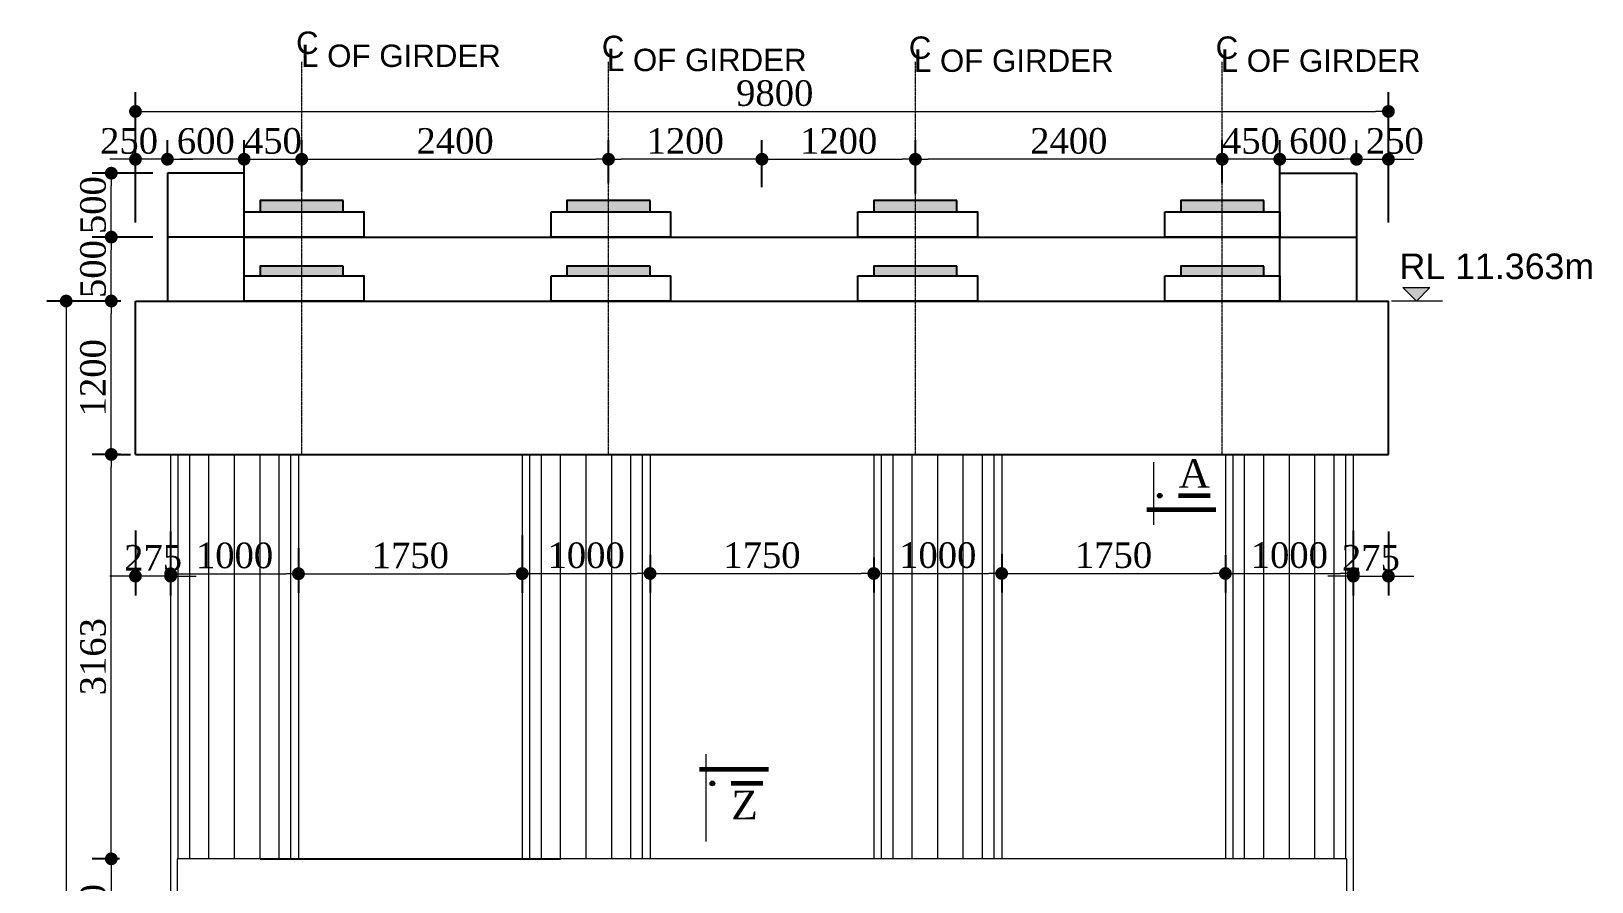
# Model space of a CAD drawing. Header units: millimetres. Extents: x -684453 to 35267, y -286696 to 273430.
# Drawn here: x -640995 to -628789, y 115288 to 121941 of the extents above; entities that cross this region are included whole.
import ezdxf

# ---------------------------------------------------------------- set-up
doc = ezdxf.new("R2010")
doc.units = ezdxf.units.MM
doc.header["$PDMODE"] = 2
doc.linetypes.add('CENTER', pattern=[2, 1.25, -0.25, 0.25, -0.25])
doc.layers.get('Defpoints').update_dxf_attribs({"lineweight": 13})
for name, color, linetype, lineweight in [('Center Line', 34, 'Continuous', 15), ('Dimision', 4, 'Continuous', 9), ('hatch', 65, 'Continuous', 9), ('Pile', 11, 'Continuous', 15), ('Pire Line', 11, 'Continuous', 25), ('Text', 7, 'Continuous', 15)]:
    doc.layers.add(name, color=color, linetype=linetype, lineweight=lineweight)
doc.styles.add('ROMANS', font='arial.ttf', dxfattribs={"height": 200})
doc.styles.get("Standard").update_dxf_attribs({"font": 'times.ttf'})
doc.dimstyles.new('ISO-25', dxfattribs={"dimtxt": 175, "dimasz": 100, "dimexe": 65, "dimexo": 115.625, "dimgap": 40, "dimtad": 1, "dimtoh": 1, "dimdec": 0, "dimtxsty": 'Standard', "dimblk": 'DOT', "dimcen": 300, "dimclrd": 256, "dimclre": 256, "dimclrt": 256, "dimadec": 0, "dimazin": 0, "dimtfac": 1, "dimtdec": 0, "dimtix": 1, "dimtmove": 0, "dimatfit": 3, "dimldrblk": 'DOT', "dimfxl": 75, "dimlwd": -1, "dimarcsym": 0})

# ---------------------------------------------------------------- blocks, each defined once
blk = doc.blocks.new('_Dot')
at = {"color": 0, "linetype": 'ByBlock', "lineweight": -2}
blk.add_line((-0.5, 0), (-1, 0), dxfattribs=at)
at = {"color": 0, "linetype": 'ByBlock', "const_width": 0.5}
blk.add_lwpolyline([(-0.25, 0, 1), (0.25, 0, 1)], format="xyb", close=True, dxfattribs=at)
blk = doc.blocks.new('*D543')
at = {"layer": 'Defpoints', "color": 0, "ltscale": 3, "transparency": 16777216}
for p in [(-640369, 119831), (-640180, 119831), (-640180, 118631)]:
    blk.add_point(p, dxfattribs=at)
at = {"layer": 'Dimision', "color": 1, "lineweight": -2, "ltscale": 3, "transparency": 16777216}
for p, q in [((-640295, 119831), (-640519, 119831)), ((-640295, 118631), (-640519, 118631))]:
    blk.add_line(p, q, dxfattribs=at)
at = {"layer": 'Dimision', "ltscale": 3, "transparency": 16777216}
blk.add_line((-640369, 118731), (-640369, 119731), dxfattribs=at)
at = {"layer": 'Dimision', "ltscale": 3, "transparency": 16777216, "xscale": 100, "yscale": 100, "zscale": 100}
for p, rotation in [((-640369, 119831), 90), ((-640369, 118631), 270)]:
    blk.add_blockref('_Dot', p, dxfattribs=dict(at, rotation=rotation))
at = {"layer": 'Dimision', "ltscale": 3, "transparency": 16777216, "insert": (-640511, 119231), "char_height": 200, "attachment_point": 5, "rotation": 90}
blk.add_mtext('1200', dxfattribs=at)
blk = doc.blocks.new('*D460')
at = {"layer": 'Defpoints', "color": 0, "ltscale": 3, "transparency": 16777216}
for p in [(-638880, 120940), (-638880, 120638), (-639330, 120573)]:
    blk.add_point(p, dxfattribs=at)
at = {"layer": 'Dimision', "color": 1, "lineweight": -2, "ltscale": 3, "transparency": 16777216}
for p, q in [((-639330, 120689), (-639330, 121090)), ((-638880, 120754), (-638880, 121090))]:
    blk.add_line(p, q, dxfattribs=at)
at = {"layer": 'Dimision', "ltscale": 3, "transparency": 16777216}
for p, q in [((-639430, 120940), (-639530, 120940)), ((-639330, 120940), (-638880, 120940)), ((-638780, 120940), (-638680, 120940))]:
    blk.add_line(p, q, dxfattribs=at)
at = {"layer": 'Dimision', "ltscale": 3, "transparency": 16777216, "xscale": 100, "yscale": 100, "zscale": 100}
blk.add_blockref('_Dot', (-639330, 120940), dxfattribs=at)
at = {"layer": 'Dimision', "ltscale": 3, "transparency": 16777216, "xscale": 100, "yscale": 100, "zscale": 100, "rotation": 180}
blk.add_blockref('_Dot', (-638880, 120940), dxfattribs=at)
at = {"layer": 'Dimision', "ltscale": 3, "transparency": 16777216, "insert": (-639105, 121082), "char_height": 200, "attachment_point": 5}
blk.add_mtext('450', dxfattribs=at)
blk = doc.blocks.new('*D461')
at = {"layer": 'Defpoints', "color": 0, "ltscale": 3, "transparency": 16777216}
for p in [(-636480, 120940), (-636480, 120638), (-635280, 120606)]:
    blk.add_point(p, dxfattribs=at)
at = {"layer": 'Dimision', "color": 1, "lineweight": -2, "ltscale": 3, "transparency": 16777216}
for p, q in [((-636480, 120754), (-636480, 121090)), ((-635280, 120721), (-635280, 121090))]:
    blk.add_line(p, q, dxfattribs=at)
at = {"layer": 'Dimision', "ltscale": 3, "transparency": 16777216}
blk.add_line((-635380, 120940), (-636380, 120940), dxfattribs=at)
at = {"layer": 'Dimision', "ltscale": 3, "transparency": 16777216, "xscale": 100, "yscale": 100, "zscale": 100, "rotation": 180}
blk.add_blockref('_Dot', (-636480, 120940), dxfattribs=at)
at = {"layer": 'Dimision', "ltscale": 3, "transparency": 16777216, "xscale": 100, "yscale": 100, "zscale": 100}
blk.add_blockref('_Dot', (-635280, 120940), dxfattribs=at)
at = {"layer": 'Dimision', "ltscale": 3, "transparency": 16777216, "insert": (-635880, 121082), "char_height": 200, "attachment_point": 5}
blk.add_mtext('1200', dxfattribs=at)
blk = doc.blocks.new('*D462')
at = {"layer": 'Defpoints', "color": 0, "ltscale": 3, "transparency": 16777216}
for p in [(-634080, 120940), (-635280, 120606), (-634080, 120557)]:
    blk.add_point(p, dxfattribs=at)
at = {"layer": 'Dimision', "color": 1, "lineweight": -2, "ltscale": 3, "transparency": 16777216}
for p, q in [((-635280, 120721), (-635280, 121090)), ((-634080, 120672), (-634080, 121090))]:
    blk.add_line(p, q, dxfattribs=at)
at = {"layer": 'Dimision', "ltscale": 3, "transparency": 16777216}
blk.add_line((-635180, 120940), (-634180, 120940), dxfattribs=at)
at = {"layer": 'Dimision', "ltscale": 3, "transparency": 16777216, "xscale": 100, "yscale": 100, "zscale": 100, "rotation": 180}
blk.add_blockref('_Dot', (-635280, 120940), dxfattribs=at)
at = {"layer": 'Dimision', "ltscale": 3, "transparency": 16777216, "xscale": 100, "yscale": 100, "zscale": 100}
blk.add_blockref('_Dot', (-634080, 120940), dxfattribs=at)
at = {"layer": 'Dimision', "ltscale": 3, "transparency": 16777216, "insert": (-634680, 121082), "char_height": 200, "attachment_point": 5}
blk.add_mtext('1200', dxfattribs=at)
blk = doc.blocks.new('*D463')
at = {"layer": 'Defpoints', "color": 0, "ltscale": 3, "transparency": 16777216}
for p in [(-634080, 120940), (-631680, 120643), (-634080, 120557)]:
    blk.add_point(p, dxfattribs=at)
at = {"layer": 'Dimision', "color": 1, "lineweight": -2, "ltscale": 3, "transparency": 16777216}
for p, q in [((-634080, 120672), (-634080, 121090)), ((-631680, 120758), (-631680, 121090))]:
    blk.add_line(p, q, dxfattribs=at)
at = {"layer": 'Dimision', "ltscale": 3, "transparency": 16777216}
blk.add_line((-631780, 120940), (-633980, 120940), dxfattribs=at)
at = {"layer": 'Dimision', "ltscale": 3, "transparency": 16777216, "xscale": 100, "yscale": 100, "zscale": 100, "rotation": 180}
blk.add_blockref('_Dot', (-634080, 120940), dxfattribs=at)
at = {"layer": 'Dimision', "ltscale": 3, "transparency": 16777216, "xscale": 100, "yscale": 100, "zscale": 100}
blk.add_blockref('_Dot', (-631680, 120940), dxfattribs=at)
at = {"layer": 'Dimision', "ltscale": 3, "transparency": 16777216, "insert": (-632880, 121082), "char_height": 200, "attachment_point": 5}
blk.add_mtext('2400', dxfattribs=at)
blk = doc.blocks.new('*D464')
at = {"layer": 'Defpoints', "color": 0, "ltscale": 3, "transparency": 16777216}
for p in [(-630380, 121314), (-630380, 120417), (-640180, 120347)]:
    blk.add_point(p, dxfattribs=at)
at = {"layer": 'Dimision', "color": 1, "lineweight": -2, "ltscale": 3, "transparency": 16777216}
for p, q in [((-640180, 120463), (-640180, 121464)), ((-630380, 120532), (-630380, 121464))]:
    blk.add_line(p, q, dxfattribs=at)
at = {"layer": 'Dimision', "ltscale": 3, "transparency": 16777216}
blk.add_line((-640080, 121314), (-630480, 121314), dxfattribs=at)
at = {"layer": 'Dimision', "ltscale": 3, "transparency": 16777216, "xscale": 100, "yscale": 100, "zscale": 100, "rotation": 180}
blk.add_blockref('_Dot', (-640180, 121314), dxfattribs=at)
at = {"layer": 'Dimision', "ltscale": 3, "transparency": 16777216, "xscale": 100, "yscale": 100, "zscale": 100}
blk.add_blockref('_Dot', (-630380, 121314), dxfattribs=at)
at = {"layer": 'Dimision', "ltscale": 3, "transparency": 16777216, "insert": (-635180, 121456), "char_height": 200, "attachment_point": 5}
blk.add_mtext('9800', dxfattribs=at)
blk = doc.blocks.new('*D465')
at = {"layer": 'Defpoints', "color": 0, "ltscale": 3, "transparency": 16777216}
for p in [(-636480, 120940), (-636480, 120638), (-638880, 120573)]:
    blk.add_point(p, dxfattribs=at)
at = {"layer": 'Dimision', "color": 1, "lineweight": -2, "ltscale": 3, "transparency": 16777216}
for p, q in [((-638880, 120689), (-638880, 121090)), ((-636480, 120754), (-636480, 121090))]:
    blk.add_line(p, q, dxfattribs=at)
at = {"layer": 'Dimision', "ltscale": 3, "transparency": 16777216}
blk.add_line((-638780, 120940), (-636580, 120940), dxfattribs=at)
at = {"layer": 'Dimision', "ltscale": 3, "transparency": 16777216, "xscale": 100, "yscale": 100, "zscale": 100, "rotation": 180}
blk.add_blockref('_Dot', (-638880, 120940), dxfattribs=at)
at = {"layer": 'Dimision', "ltscale": 3, "transparency": 16777216, "xscale": 100, "yscale": 100, "zscale": 100}
blk.add_blockref('_Dot', (-636480, 120940), dxfattribs=at)
at = {"layer": 'Dimision', "ltscale": 3, "transparency": 16777216, "insert": (-637680, 121082), "char_height": 200, "attachment_point": 5}
blk.add_mtext('2400', dxfattribs=at)
blk = doc.blocks.new('*D477')
at = {"layer": 'Defpoints', "color": 0, "ltscale": 3, "transparency": 16777216}
for p in [(-640238, 115468), (-640369, 114468), (-640238, 114468)]:
    blk.add_point(p, dxfattribs=at)
at = {"layer": 'Dimision', "color": 1, "lineweight": -2, "ltscale": 3, "transparency": 16777216}
for p, q in [((-640354, 115468), (-640519, 115468)), ((-640354, 114468), (-640519, 114468))]:
    blk.add_line(p, q, dxfattribs=at)
at = {"layer": 'Dimision', "ltscale": 3, "transparency": 16777216}
blk.add_line((-640369, 115368), (-640369, 114568), dxfattribs=at)
at = {"layer": 'Dimision', "ltscale": 3, "transparency": 16777216, "xscale": 100, "yscale": 100, "zscale": 100}
for p, rotation in [((-640369, 115468), 90), ((-640369, 114468), 270)]:
    blk.add_blockref('_Dot', p, dxfattribs=dict(at, rotation=rotation))
at = {"layer": 'Dimision', "ltscale": 3, "transparency": 16777216, "insert": (-640511, 114968), "char_height": 200, "attachment_point": 5, "rotation": 90}
blk.add_mtext('1000', dxfattribs=at)
blk = doc.blocks.new('*D479')
at = {"layer": 'Defpoints', "color": 0, "ltscale": 0.25, "transparency": 16777216}
for p in [(-640488, 118631), (-640369, 118631), (-640188, 115468)]:
    blk.add_point(p, dxfattribs=at)
at = {"layer": 'Dimision', "color": 1, "lineweight": -2, "ltscale": 0.25, "transparency": 16777216}
for p, q in [((-640373, 118631), (-640219, 118631)), ((-640304, 115468), (-640519, 115468))]:
    blk.add_line(p, q, dxfattribs=at)
at = {"layer": 'Dimision', "ltscale": 0.25, "transparency": 16777216}
blk.add_line((-640369, 115568), (-640369, 118531), dxfattribs=at)
at = {"layer": 'Dimision', "ltscale": 0.25, "transparency": 16777216, "xscale": 100, "yscale": 100, "zscale": 100}
for p, rotation in [((-640369, 118631), 90), ((-640369, 115468), 270)]:
    blk.add_blockref('_Dot', p, dxfattribs=dict(at, rotation=rotation))
at = {"layer": 'Dimision', "ltscale": 0.25, "transparency": 16777216, "insert": (-640511, 117049), "char_height": 200, "attachment_point": 5, "rotation": 90}
blk.add_mtext('3163', dxfattribs=at)
blk = doc.blocks.new('*D480')
at = {"layer": 'Defpoints', "color": 0, "ltscale": 3, "transparency": 16777216}
for p in [(-640180, 118151), (-639905, 118145), (-640180, 117679)]:
    blk.add_point(p, dxfattribs=at)
at = {"layer": 'Dimision', "color": 1, "lineweight": -2, "ltscale": 3, "transparency": 16777216}
for p, q in [((-640180, 118035), (-640180, 117529)), ((-639905, 118029), (-639905, 117529))]:
    blk.add_line(p, q, dxfattribs=at)
at = {"layer": 'Dimision', "ltscale": 3, "transparency": 16777216}
for p, q in [((-640280, 117679), (-640380, 117679)), ((-639905, 117679), (-640180, 117679)), ((-639805, 117679), (-639705, 117679))]:
    blk.add_line(p, q, dxfattribs=at)
at = {"layer": 'Dimision', "ltscale": 3, "transparency": 16777216, "xscale": 100, "yscale": 100, "zscale": 100}
blk.add_blockref('_Dot', (-640180, 117679), dxfattribs=at)
at = {"layer": 'Dimision', "ltscale": 3, "transparency": 16777216, "xscale": 100, "yscale": 100, "zscale": 100, "rotation": 180}
blk.add_blockref('_Dot', (-639905, 117679), dxfattribs=at)
at = {"layer": 'Dimision', "ltscale": 3, "transparency": 16777216, "insert": (-640042, 117821), "char_height": 200, "attachment_point": 5}
blk.add_mtext('275', dxfattribs=at)
blk = doc.blocks.new('*D482')
at = {"layer": 'Defpoints', "color": 0, "ltscale": 3, "transparency": 16777216}
for p in [(-630655, 118151), (-630380, 118145), (-630380, 117679)]:
    blk.add_point(p, dxfattribs=at)
at = {"layer": 'Dimision', "color": 1, "lineweight": -2, "ltscale": 3, "transparency": 16777216}
for p, q in [((-630655, 118035), (-630655, 117529)), ((-630380, 118029), (-630380, 117529))]:
    blk.add_line(p, q, dxfattribs=at)
at = {"layer": 'Dimision', "ltscale": 3, "transparency": 16777216}
for p, q in [((-630755, 117679), (-630855, 117679)), ((-630655, 117679), (-630380, 117679)), ((-630280, 117679), (-630180, 117679))]:
    blk.add_line(p, q, dxfattribs=at)
at = {"layer": 'Dimision', "ltscale": 3, "transparency": 16777216, "xscale": 100, "yscale": 100, "zscale": 100}
blk.add_blockref('_Dot', (-630655, 117679), dxfattribs=at)
at = {"layer": 'Dimision', "ltscale": 3, "transparency": 16777216, "xscale": 100, "yscale": 100, "zscale": 100, "rotation": 180}
blk.add_blockref('_Dot', (-630380, 117679), dxfattribs=at)
at = {"layer": 'Dimision', "ltscale": 3, "transparency": 16777216, "insert": (-630517, 117821), "char_height": 200, "attachment_point": 5}
blk.add_mtext('275', dxfattribs=at)
blk = doc.blocks.new('*D501')
at = {"layer": 'Defpoints', "color": 0, "ltscale": 0.25, "transparency": 16777216}
for p in [(-639930, 120940), (-639930, 120831), (-639330, 120573)]:
    blk.add_point(p, dxfattribs=at)
at = {"layer": 'Dimision', "color": 1, "lineweight": -2, "ltscale": 0.25, "transparency": 16777216}
for p, q in [((-639930, 120946), (-639930, 121090)), ((-639330, 120689), (-639330, 121090))]:
    blk.add_line(p, q, dxfattribs=at)
at = {"layer": 'Dimision', "ltscale": 0.25, "transparency": 16777216}
blk.add_line((-639430, 120940), (-639830, 120940), dxfattribs=at)
at = {"layer": 'Dimision', "ltscale": 0.25, "transparency": 16777216, "xscale": 100, "yscale": 100, "zscale": 100, "rotation": 180}
blk.add_blockref('_Dot', (-639930, 120940), dxfattribs=at)
at = {"layer": 'Dimision', "ltscale": 0.25, "transparency": 16777216, "xscale": 100, "yscale": 100, "zscale": 100}
blk.add_blockref('_Dot', (-639330, 120940), dxfattribs=at)
at = {"layer": 'Dimision', "ltscale": 0.25, "transparency": 16777216, "insert": (-639630, 121082), "char_height": 200, "attachment_point": 5}
blk.add_mtext('600', dxfattribs=at)
blk = doc.blocks.new('*D502')
at = {"layer": 'Defpoints', "color": 0, "ltscale": 0.25, "transparency": 16777216}
for p in [(-640180, 120940), (-639930, 120831), (-640180, 120331)]:
    blk.add_point(p, dxfattribs=at)
at = {"layer": 'Dimision', "color": 1, "lineweight": -2, "ltscale": 0.25, "transparency": 16777216}
for p, q in [((-640180, 120446), (-640180, 121090)), ((-639930, 120946), (-639930, 121090))]:
    blk.add_line(p, q, dxfattribs=at)
at = {"layer": 'Dimision', "ltscale": 0.25, "transparency": 16777216}
for p, q in [((-640280, 120940), (-640380, 120940)), ((-639930, 120940), (-640180, 120940)), ((-639830, 120940), (-639730, 120940))]:
    blk.add_line(p, q, dxfattribs=at)
at = {"layer": 'Dimision', "ltscale": 0.25, "transparency": 16777216, "xscale": 100, "yscale": 100, "zscale": 100}
blk.add_blockref('_Dot', (-640180, 120940), dxfattribs=at)
at = {"layer": 'Dimision', "ltscale": 0.25, "transparency": 16777216, "xscale": 100, "yscale": 100, "zscale": 100, "rotation": 180}
blk.add_blockref('_Dot', (-639930, 120940), dxfattribs=at)
at = {"layer": 'Dimision', "ltscale": 0.25, "transparency": 16777216, "insert": (-640230, 121082), "char_height": 200, "attachment_point": 5}
blk.add_mtext('250', dxfattribs=at)
blk = doc.blocks.new('*D503')
at = {"layer": 'Defpoints', "color": 0, "ltscale": 3, "transparency": 16777216}
for p in [(-631680, 120940), (-631680, 120638), (-631230, 120573)]:
    blk.add_point(p, dxfattribs=at)
at = {"layer": 'Dimision', "color": 1, "lineweight": -2, "ltscale": 3, "transparency": 16777216}
for p, q in [((-631680, 120754), (-631680, 121090)), ((-631230, 120689), (-631230, 121090))]:
    blk.add_line(p, q, dxfattribs=at)
at = {"layer": 'Dimision', "ltscale": 3, "transparency": 16777216}
for p, q in [((-631780, 120940), (-631880, 120940)), ((-631230, 120940), (-631680, 120940)), ((-631130, 120940), (-631030, 120940))]:
    blk.add_line(p, q, dxfattribs=at)
at = {"layer": 'Dimision', "ltscale": 3, "transparency": 16777216, "xscale": 100, "yscale": 100, "zscale": 100}
blk.add_blockref('_Dot', (-631680, 120940), dxfattribs=at)
at = {"layer": 'Dimision', "ltscale": 3, "transparency": 16777216, "xscale": 100, "yscale": 100, "zscale": 100, "rotation": 180}
blk.add_blockref('_Dot', (-631230, 120940), dxfattribs=at)
at = {"layer": 'Dimision', "ltscale": 3, "transparency": 16777216, "insert": (-631455, 121082), "char_height": 200, "attachment_point": 5}
blk.add_mtext('450', dxfattribs=at)
blk = doc.blocks.new('*D504')
at = {"layer": 'Defpoints', "color": 0, "ltscale": 0.25, "transparency": 16777216}
for p in [(-630630, 120940), (-630630, 120831), (-631230, 120644)]:
    blk.add_point(p, dxfattribs=at)
at = {"layer": 'Dimision', "color": 1, "lineweight": -2, "ltscale": 0.25, "transparency": 16777216}
for p, q in [((-631230, 120760), (-631230, 121090)), ((-630630, 120946), (-630630, 121090))]:
    blk.add_line(p, q, dxfattribs=at)
at = {"layer": 'Dimision', "ltscale": 0.25, "transparency": 16777216}
blk.add_line((-631130, 120940), (-630730, 120940), dxfattribs=at)
at = {"layer": 'Dimision', "ltscale": 0.25, "transparency": 16777216, "xscale": 100, "yscale": 100, "zscale": 100, "rotation": 180}
blk.add_blockref('_Dot', (-631230, 120940), dxfattribs=at)
at = {"layer": 'Dimision', "ltscale": 0.25, "transparency": 16777216, "xscale": 100, "yscale": 100, "zscale": 100}
blk.add_blockref('_Dot', (-630630, 120940), dxfattribs=at)
at = {"layer": 'Dimision', "ltscale": 0.25, "transparency": 16777216, "insert": (-630930, 121082), "char_height": 200, "attachment_point": 5}
blk.add_mtext('600', dxfattribs=at)
blk = doc.blocks.new('*D505')
at = {"layer": 'Defpoints', "color": 0, "ltscale": 0.25, "transparency": 16777216}
for p in [(-630380, 120940), (-630630, 120831), (-630380, 120331)]:
    blk.add_point(p, dxfattribs=at)
at = {"layer": 'Dimision', "color": 1, "lineweight": -2, "ltscale": 0.25, "transparency": 16777216}
for p, q in [((-630630, 120946), (-630630, 121090)), ((-630380, 120446), (-630380, 121090))]:
    blk.add_line(p, q, dxfattribs=at)
at = {"layer": 'Dimision', "ltscale": 0.25, "transparency": 16777216}
for p, q in [((-630730, 120940), (-630830, 120940)), ((-630630, 120940), (-630380, 120940)), ((-630280, 120940), (-630180, 120940))]:
    blk.add_line(p, q, dxfattribs=at)
at = {"layer": 'Dimision', "ltscale": 0.25, "transparency": 16777216, "xscale": 100, "yscale": 100, "zscale": 100}
blk.add_blockref('_Dot', (-630630, 120940), dxfattribs=at)
at = {"layer": 'Dimision', "ltscale": 0.25, "transparency": 16777216, "xscale": 100, "yscale": 100, "zscale": 100, "rotation": 180}
blk.add_blockref('_Dot', (-630380, 120940), dxfattribs=at)
at = {"layer": 'Dimision', "ltscale": 0.25, "transparency": 16777216, "insert": (-630330, 121082), "char_height": 200, "attachment_point": 5}
blk.add_mtext('250', dxfattribs=at)
blk = doc.blocks.new('*D547')
at = {"layer": 'Defpoints', "color": 0, "ltscale": 0.25, "transparency": 16777216}
for p in [(-640369, 120331), (-639930, 120331), (-640180, 119831)]:
    blk.add_point(p, dxfattribs=at)
at = {"layer": 'Dimision', "color": 1, "lineweight": -2, "ltscale": 0.25, "transparency": 16777216}
for p, q in [((-640045, 120331), (-640519, 120331)), ((-640295, 119831), (-640519, 119831))]:
    blk.add_line(p, q, dxfattribs=at)
at = {"layer": 'Dimision', "ltscale": 0.25, "transparency": 16777216}
blk.add_line((-640369, 119931), (-640369, 120231), dxfattribs=at)
at = {"layer": 'Dimision', "ltscale": 0.25, "transparency": 16777216, "xscale": 100, "yscale": 100, "zscale": 100}
for p, rotation in [((-640369, 120331), 90), ((-640369, 119831), 270)]:
    blk.add_blockref('_Dot', p, dxfattribs=dict(at, rotation=rotation))
at = {"layer": 'Dimision', "ltscale": 0.25, "transparency": 16777216, "insert": (-640511, 120081), "char_height": 200, "attachment_point": 5, "rotation": 90}
blk.add_mtext('500', dxfattribs=at)
blk = doc.blocks.new('*D549')
at = {"layer": 'Defpoints', "color": 0, "ltscale": 0.25, "transparency": 16777216}
for p in [(-640180, 119831), (-640722, 93390), (-639905, 93390)]:
    blk.add_point(p, dxfattribs=at)
at = {"layer": 'Dimision', "color": 1, "lineweight": -2, "ltscale": 0.25, "transparency": 16777216}
for p, q in [((-640295, 119831), (-640872, 119831)), ((-640021, 93390), (-640872, 93390))]:
    blk.add_line(p, q, dxfattribs=at)
at = {"layer": 'Dimision', "ltscale": 0.25, "transparency": 16777216}
blk.add_line((-640722, 119731), (-640722, 93490), dxfattribs=at)
at = {"layer": 'Dimision', "ltscale": 0.25, "transparency": 16777216, "xscale": 100, "yscale": 100, "zscale": 100}
for p, rotation in [((-640722, 119831), 90), ((-640722, 93390), 270)]:
    blk.add_blockref('_Dot', p, dxfattribs=dict(at, rotation=rotation))
at = {"layer": 'Dimision', "ltscale": 0.25, "transparency": 16777216, "insert": (-640864, 106611), "char_height": 200, "attachment_point": 5, "rotation": 90}
blk.add_mtext('51363', dxfattribs=at)
blk = doc.blocks.new('*D507')
at = {"layer": 'Defpoints', "color": 0, "ltscale": 0.25, "transparency": 16777216}
for p in [(-640369, 120831), (-639930, 120831), (-639930, 120331)]:
    blk.add_point(p, dxfattribs=at)
at = {"layer": 'Dimision', "color": 1, "lineweight": -2, "ltscale": 0.25, "transparency": 16777216}
for p, q in [((-640045, 120831), (-640519, 120831)), ((-640045, 120331), (-640519, 120331))]:
    blk.add_line(p, q, dxfattribs=at)
at = {"layer": 'Dimision', "ltscale": 0.25, "transparency": 16777216}
blk.add_line((-640369, 120431), (-640369, 120731), dxfattribs=at)
at = {"layer": 'Dimision', "ltscale": 0.25, "transparency": 16777216, "xscale": 100, "yscale": 100, "zscale": 100}
for p, rotation in [((-640369, 120831), 90), ((-640369, 120331), 270)]:
    blk.add_blockref('_Dot', p, dxfattribs=dict(at, rotation=rotation))
at = {"layer": 'Dimision', "ltscale": 0.25, "transparency": 16777216, "insert": (-640511, 120581), "char_height": 200, "attachment_point": 5, "rotation": 90}
blk.add_mtext('500', dxfattribs=at)
blk = doc.blocks.new('*D562')
at = {"layer": 'Defpoints', "color": 0, "ltscale": 0.25, "transparency": 16777216}
for p in [(-639905, 118145), (-638905, 118014), (-638905, 117698)]:
    blk.add_point(p, dxfattribs=at)
at = {"layer": 'Dimision', "color": 1, "lineweight": -2, "ltscale": 0.25, "transparency": 16777216}
for p, q in [((-639905, 118029), (-639905, 117548)), ((-638905, 117898), (-638905, 117548))]:
    blk.add_line(p, q, dxfattribs=at)
at = {"layer": 'Dimision', "ltscale": 0.25, "transparency": 16777216}
blk.add_line((-639805, 117698), (-639005, 117698), dxfattribs=at)
at = {"layer": 'Dimision', "ltscale": 0.25, "transparency": 16777216, "xscale": 100, "yscale": 100, "zscale": 100, "rotation": 180}
blk.add_blockref('_Dot', (-639905, 117698), dxfattribs=at)
at = {"layer": 'Dimision', "ltscale": 0.25, "transparency": 16777216, "xscale": 100, "yscale": 100, "zscale": 100}
blk.add_blockref('_Dot', (-638905, 117698), dxfattribs=at)
at = {"layer": 'Dimision', "ltscale": 0.25, "transparency": 16777216, "insert": (-639405, 117840), "char_height": 200, "attachment_point": 5}
blk.add_mtext('1000', dxfattribs=at)
blk = doc.blocks.new('*D563')
at = {"layer": 'Defpoints', "color": 0, "ltscale": 0.25, "transparency": 16777216}
for p in [(-637155, 118113), (-638905, 118014), (-637155, 117698)]:
    blk.add_point(p, dxfattribs=at)
at = {"layer": 'Dimision', "color": 1, "lineweight": -2, "ltscale": 0.25, "transparency": 16777216}
for p, q in [((-637155, 117998), (-637155, 117548)), ((-638905, 117898), (-638905, 117548))]:
    blk.add_line(p, q, dxfattribs=at)
at = {"layer": 'Dimision', "ltscale": 0.25, "transparency": 16777216}
blk.add_line((-638805, 117698), (-637255, 117698), dxfattribs=at)
at = {"layer": 'Dimision', "ltscale": 0.25, "transparency": 16777216, "xscale": 100, "yscale": 100, "zscale": 100, "rotation": 180}
blk.add_blockref('_Dot', (-638905, 117698), dxfattribs=at)
at = {"layer": 'Dimision', "ltscale": 0.25, "transparency": 16777216, "xscale": 100, "yscale": 100, "zscale": 100}
blk.add_blockref('_Dot', (-637155, 117698), dxfattribs=at)
at = {"layer": 'Dimision', "ltscale": 0.25, "transparency": 16777216, "insert": (-638030, 117840), "char_height": 200, "attachment_point": 5}
blk.add_mtext('1750', dxfattribs=at)
blk = doc.blocks.new('*D564')
at = {"layer": 'Defpoints', "color": 0, "ltscale": 0.25, "transparency": 16777216}
for p in [(-637155, 118113), (-636155, 117961), (-636155, 117700)]:
    blk.add_point(p, dxfattribs=at)
at = {"layer": 'Dimision', "color": 1, "lineweight": -2, "ltscale": 0.25, "transparency": 16777216}
for p, q in [((-637155, 117998), (-637155, 117550)), ((-636155, 117845), (-636155, 117550))]:
    blk.add_line(p, q, dxfattribs=at)
at = {"layer": 'Dimision', "ltscale": 0.25, "transparency": 16777216}
blk.add_line((-637055, 117700), (-636255, 117700), dxfattribs=at)
at = {"layer": 'Dimision', "ltscale": 0.25, "transparency": 16777216, "xscale": 100, "yscale": 100, "zscale": 100, "rotation": 180}
blk.add_blockref('_Dot', (-637155, 117700), dxfattribs=at)
at = {"layer": 'Dimision', "ltscale": 0.25, "transparency": 16777216, "xscale": 100, "yscale": 100, "zscale": 100}
blk.add_blockref('_Dot', (-636155, 117700), dxfattribs=at)
at = {"layer": 'Dimision', "ltscale": 0.25, "transparency": 16777216, "insert": (-636655, 117841), "char_height": 200, "attachment_point": 5}
blk.add_mtext('1000', dxfattribs=at)
blk = doc.blocks.new('*D565')
at = {"layer": 'Defpoints', "color": 0, "ltscale": 0.25, "transparency": 16777216}
for p in [(-636155, 117961), (-634405, 117941), (-634405, 117700)]:
    blk.add_point(p, dxfattribs=at)
at = {"layer": 'Dimision', "color": 1, "lineweight": -2, "ltscale": 0.25, "transparency": 16777216}
for p, q in [((-636155, 117845), (-636155, 117550)), ((-634405, 117825), (-634405, 117550))]:
    blk.add_line(p, q, dxfattribs=at)
at = {"layer": 'Dimision', "ltscale": 0.25, "transparency": 16777216}
blk.add_line((-636055, 117700), (-634505, 117700), dxfattribs=at)
at = {"layer": 'Dimision', "ltscale": 0.25, "transparency": 16777216, "xscale": 100, "yscale": 100, "zscale": 100, "rotation": 180}
blk.add_blockref('_Dot', (-636155, 117700), dxfattribs=at)
at = {"layer": 'Dimision', "ltscale": 0.25, "transparency": 16777216, "xscale": 100, "yscale": 100, "zscale": 100}
blk.add_blockref('_Dot', (-634405, 117700), dxfattribs=at)
at = {"layer": 'Dimision', "ltscale": 0.25, "transparency": 16777216, "insert": (-635280, 117842), "char_height": 200, "attachment_point": 5}
blk.add_mtext('1750', dxfattribs=at)
blk = doc.blocks.new('*D566')
at = {"layer": 'Defpoints', "color": 0, "ltscale": 0.25, "transparency": 16777216}
for p in [(-634405, 117941), (-633405, 117968), (-633405, 117700)]:
    blk.add_point(p, dxfattribs=at)
at = {"layer": 'Dimision', "color": 1, "lineweight": -2, "ltscale": 0.25, "transparency": 16777216}
for p, q in [((-634405, 117825), (-634405, 117550)), ((-633405, 117852), (-633405, 117550))]:
    blk.add_line(p, q, dxfattribs=at)
at = {"layer": 'Dimision', "ltscale": 0.25, "transparency": 16777216}
blk.add_line((-634305, 117700), (-633505, 117700), dxfattribs=at)
at = {"layer": 'Dimision', "ltscale": 0.25, "transparency": 16777216, "xscale": 100, "yscale": 100, "zscale": 100, "rotation": 180}
blk.add_blockref('_Dot', (-634405, 117700), dxfattribs=at)
at = {"layer": 'Dimision', "ltscale": 0.25, "transparency": 16777216, "xscale": 100, "yscale": 100, "zscale": 100}
blk.add_blockref('_Dot', (-633405, 117700), dxfattribs=at)
at = {"layer": 'Dimision', "ltscale": 0.25, "transparency": 16777216, "insert": (-633905, 117842), "char_height": 200, "attachment_point": 5}
blk.add_mtext('1000', dxfattribs=at)
blk = doc.blocks.new('*D567')
at = {"layer": 'Defpoints', "color": 0, "ltscale": 0.25, "transparency": 16777216}
for p in [(-633405, 117968), (-631655, 117957), (-631655, 117700)]:
    blk.add_point(p, dxfattribs=at)
at = {"layer": 'Dimision', "color": 1, "lineweight": -2, "ltscale": 0.25, "transparency": 16777216}
for p, q in [((-633405, 117852), (-633405, 117550)), ((-631655, 117842), (-631655, 117550))]:
    blk.add_line(p, q, dxfattribs=at)
at = {"layer": 'Dimision', "ltscale": 0.25, "transparency": 16777216}
blk.add_line((-633305, 117700), (-631755, 117700), dxfattribs=at)
at = {"layer": 'Dimision', "ltscale": 0.25, "transparency": 16777216, "xscale": 100, "yscale": 100, "zscale": 100, "rotation": 180}
blk.add_blockref('_Dot', (-633405, 117700), dxfattribs=at)
at = {"layer": 'Dimision', "ltscale": 0.25, "transparency": 16777216, "xscale": 100, "yscale": 100, "zscale": 100}
blk.add_blockref('_Dot', (-631655, 117700), dxfattribs=at)
at = {"layer": 'Dimision', "ltscale": 0.25, "transparency": 16777216, "insert": (-632530, 117842), "char_height": 200, "attachment_point": 5}
blk.add_mtext('1750', dxfattribs=at)
blk = doc.blocks.new('*D568')
at = {"layer": 'Defpoints', "color": 0, "ltscale": 0.25, "transparency": 16777216}
for p in [(-631655, 117957), (-630655, 117962), (-630655, 117700)]:
    blk.add_point(p, dxfattribs=at)
at = {"layer": 'Dimision', "color": 1, "lineweight": -2, "ltscale": 0.25, "transparency": 16777216}
for p, q in [((-631655, 117842), (-631655, 117550)), ((-630655, 117846), (-630655, 117550))]:
    blk.add_line(p, q, dxfattribs=at)
at = {"layer": 'Dimision', "ltscale": 0.25, "transparency": 16777216}
blk.add_line((-631555, 117700), (-630755, 117700), dxfattribs=at)
at = {"layer": 'Dimision', "ltscale": 0.25, "transparency": 16777216, "xscale": 100, "yscale": 100, "zscale": 100, "rotation": 180}
blk.add_blockref('_Dot', (-631655, 117700), dxfattribs=at)
at = {"layer": 'Dimision', "ltscale": 0.25, "transparency": 16777216, "xscale": 100, "yscale": 100, "zscale": 100}
blk.add_blockref('_Dot', (-630655, 117700), dxfattribs=at)
at = {"layer": 'Dimision', "ltscale": 0.25, "transparency": 16777216, "insert": (-631155, 117842), "char_height": 200, "attachment_point": 5}
blk.add_mtext('1000', dxfattribs=at)

msp = doc.modelspace()

# ---------------------------------------------------------------- hatches: boundary and pattern name
at = {"layer": 'Dimision', "ltscale": 5}
msp.add_hatch(color=256, dxfattribs=at).paths.add_polyline_path([(-630267.2, 119936.6), (-630055.1, 119936.6), (-630161.2, 119830.6)])
at = {"layer": 'Pire Line', "ltscale": 3}
h = msp.add_hatch(color=256, dxfattribs=at)
h.paths.add_polyline_path([(-638554.9, 120618.6), (-638879.9, 120618.6), (-638879.9, 120528.6), (-638554.9, 120528.6)])
h.paths.add_polyline_path([(-638879.9, 120618.6), (-639204.9, 120618.6), (-639204.9, 120528.6), (-638879.9, 120528.6)])
h = msp.add_hatch(color=256, dxfattribs=at)
h.paths.add_polyline_path([(-636154.9, 120618.6), (-636479.9, 120618.6), (-636479.9, 120528.6), (-636154.9, 120528.6)])
h.paths.add_polyline_path([(-636479.9, 120618.6), (-636804.9, 120618.6), (-636804.9, 120528.6), (-636479.9, 120528.6)])
h = msp.add_hatch(color=256, dxfattribs=at)
h.paths.add_polyline_path([(-633754.9, 120618.6), (-634079.9, 120618.6), (-634079.9, 120528.6), (-633754.9, 120528.6)])
h.paths.add_polyline_path([(-634079.9, 120618.6), (-634404.9, 120618.6), (-634404.9, 120528.6), (-634079.9, 120528.6)])
h = msp.add_hatch(color=256, dxfattribs=at)
h.paths.add_polyline_path([(-631354.9, 120618.6), (-631679.9, 120618.6), (-631679.9, 120528.6), (-631354.9, 120528.6)])
h.paths.add_polyline_path([(-631679.9, 120618.6), (-632004.9, 120618.6), (-632004.9, 120528.6), (-631679.9, 120528.6)])
h = msp.add_hatch(color=256, dxfattribs=at)
h.paths.add_polyline_path([(-638554.9, 120103.6), (-638879.9, 120103.6), (-638879.9, 120028.6), (-638554.9, 120028.6)])
h.paths.add_polyline_path([(-638879.9, 120103.6), (-639204.9, 120103.6), (-639204.9, 120028.6), (-638879.9, 120028.6)])
h = msp.add_hatch(color=256, dxfattribs=at)
h.paths.add_polyline_path([(-636154.9, 120103.6), (-636479.9, 120103.6), (-636479.9, 120028.6), (-636154.9, 120028.6)])
h.paths.add_polyline_path([(-636479.9, 120103.6), (-636804.9, 120103.6), (-636804.9, 120028.6), (-636479.9, 120028.6)])
h = msp.add_hatch(color=256, dxfattribs=at)
h.paths.add_polyline_path([(-633754.9, 120103.6), (-634079.9, 120103.6), (-634079.9, 120028.6), (-633754.9, 120028.6)])
h.paths.add_polyline_path([(-634079.9, 120103.6), (-634404.9, 120103.6), (-634404.9, 120028.6), (-634079.9, 120028.6)])
h = msp.add_hatch(color=256, dxfattribs=at)
h.paths.add_polyline_path([(-631354.9, 120103.6), (-631679.9, 120103.6), (-631679.9, 120028.6), (-631354.9, 120028.6)])
h.paths.add_polyline_path([(-631679.9, 120103.6), (-632004.9, 120103.6), (-632004.9, 120028.6), (-631679.9, 120028.6)])
at = {"layer": 'Text'}
for points in [[(-632150.6, 118308.4, -1), (-632186.5, 118308.4, -1)], [(-635649.4, 116058.2, 1), (-635685.3, 116058.2, 1)]]:
    msp.add_hatch(color=256, dxfattribs=at).paths.add_polyline_path(points)

# ---------------------------------------------------------------- linework, layer by layer
at = {"layer": 'Center Line', "linetype": 'CENTER'}
for p, q in [((-638879.9, 118630.6), (-638879.9, 121702.5)), ((-636479.9, 118630.6), (-636479.9, 121702.5)), ((-634079.9, 118630.6), (-634079.9, 121702.5)), ((-631679.9, 118630.6), (-631679.9, 121702.5))]:
    msp.add_line(p, q, dxfattribs=at)
at = {"layer": 'Dimision', "ltscale": 5}
msp.add_line((-629958, 119830.6), (-630354.8, 119830.6), dxfattribs=at)
at = {"layer": 'Dimision', "ltscale": 3}
for p, q in [((-632216.7, 118569.5), (-632216.7, 118079.6)), ((-635715.5, 115602.9), (-635715.5, 116287))]:
    msp.add_line(p, q, dxfattribs=at)
at = {"layer": 'Dimision', "ltscale": 5}
msp.add_lwpolyline([(-630267.2, 119936.6), (-630055.1, 119936.6), (-630161.2, 119830.6)], close=True, dxfattribs=at)
at = {"layer": 'hatch', "ltscale": 3}
for p, q in [((-639845.3, 115467.6), (-639845.3, 118630.6)), ((-639754.9, 115467.6), (-639754.9, 118630.6)), ((-639754.9, 115467.6), (-639754.9, 118630.6)), ((-639604.9, 115467.6), (-639604.9, 118630.6)), ((-639404.9, 115467.6), (-639404.9, 118630.6)), ((-639404.9, 115467.6), (-639404.9, 118630.6)), ((-639404.9, 115467.6), (-639404.9, 118630.6)), ((-639404.9, 115467.6), (-639404.9, 118630.6)), ((-639204.9, 115467.6), (-639204.9, 118624.8)), ((-639054.9, 115467.6), (-639054.9, 118624.8)), ((-639054.9, 115467.6), (-639054.9, 118624.8)), ((-638964.4, 115467.6), (-638964.4, 118624.8)), ((-637095.3, 115467.6), (-637095.3, 118630.6)), ((-637004.9, 115467.6), (-637004.9, 118630.6)), ((-637004.9, 115467.6), (-637004.9, 118630.6)), ((-636854.9, 115467.6), (-636854.9, 118630.6)), ((-636654.9, 115467.6), (-636654.9, 118630.6)), ((-636654.9, 115467.6), (-636654.9, 118630.6)), ((-636654.9, 115467.6), (-636654.9, 118630.6)), ((-636654.9, 115467.6), (-636654.9, 118630.6)), ((-636454.9, 115467.6), (-636454.9, 118630.6)), ((-636304.9, 115467.6), (-636304.9, 118630.6)), ((-636304.9, 115467.6), (-636304.9, 118630.6)), ((-636214.4, 115467.6), (-636214.4, 118630.6)), ((-634345.3, 115467.6), (-634345.3, 118630.6)), ((-634254.9, 115467.6), (-634254.9, 118630.6)), ((-634254.9, 115467.6), (-634254.9, 118630.6)), ((-634104.9, 115467.6), (-634104.9, 118630.6)), ((-633904.9, 115467.6), (-633904.9, 118630.6)), ((-633904.9, 115467.6), (-633904.9, 118630.6)), ((-633904.9, 115467.6), (-633904.9, 118630.6)), ((-633904.9, 115467.6), (-633904.9, 118630.6)), ((-633704.9, 115467.6), (-633704.9, 118630.6)), ((-633554.9, 115467.6), (-633554.9, 118630.6)), ((-633554.9, 115467.6), (-633554.9, 118630.6)), ((-633464.4, 115467.6), (-633464.4, 118630.6)), ((-631595.3, 115467.6), (-631595.3, 118630.6)), ((-631504.9, 115467.6), (-631504.9, 118630.6)), ((-631504.9, 115467.6), (-631504.9, 118630.6)), ((-631354.9, 115467.6), (-631354.9, 118630.6)), ((-631154.9, 115467.6), (-631154.9, 118630.6)), ((-631154.9, 115467.6), (-631154.9, 118630.6)), ((-631154.9, 115467.6), (-631154.9, 118630.6)), ((-631154.9, 115467.6), (-631154.9, 118630.6)), ((-630954.9, 115467.6), (-630954.9, 118630.6)), ((-630804.9, 115467.6), (-630804.9, 118630.6)), ((-630804.9, 115467.6), (-630804.9, 118630.6)), ((-630714.4, 115467.6), (-630714.4, 118630.6))]:
    msp.add_line(p, q, dxfattribs=at)
at = {"layer": 'Pile', "ltscale": 3}
for points in [[(-639904.9, 118630.6), (-639904.8, 115467.6), (-639904.6, 109442.2)], [(-638904.9, 118624.8), (-638904.9, 115467.6)], [(-637154.9, 118630.6), (-637154.8, 115467.6)], [(-636154.9, 118630.6), (-636154.9, 115467.6)], [(-634404.9, 118630.6), (-634404.8, 115467.6)], [(-633404.9, 118630.6), (-633404.9, 115467.6)], [(-631654.9, 118630.6), (-631654.8, 115467.6)], [(-630654.9, 118630.6), (-630654.9, 115467.6), (-630655.1, 109442.2)], [(-630704.9, 114467.6), (-630704.9, 115467.6), (-639854.8, 115467.6), (-639854.8, 114467.6), (-630704.9, 114467.6), (-630704.9, 115467.6)]]:
    msp.add_lwpolyline(points, dxfattribs=at)
at = {"layer": 'Pire Line', "ltscale": 3}
for p, q in [((-639329.9, 120830.6), (-639929.9, 120830.6)), ((-639929.9, 120830.6), (-639929.9, 120330.6)), ((-639329.9, 120330.6), (-639329.9, 120830.6)), ((-631229.9, 120330.6), (-631229.9, 120830.6)), ((-631229.9, 120830.6), (-630629.9, 120830.6)), ((-630629.9, 120830.6), (-630629.9, 120330.6)), ((-639329.9, 120330.6), (-639929.9, 120330.6)), ((-639929.9, 120330.6), (-639929.9, 119830.6)), ((-639329.9, 119830.6), (-639329.9, 120330.6)), ((-639329.9, 120330.6), (-630629.9, 120330.6)), ((-631229.9, 119830.6), (-631229.9, 120330.6)), ((-630629.9, 120330.6), (-630629.9, 119830.6)), ((-640179.9, 119830.6), (-630379.9, 119830.6)), ((-640179.9, 118630.6), (-640179.9, 119830.6)), ((-630379.9, 118630.6), (-630379.9, 119830.6)), ((-630379.9, 118630.6), (-630379.9, 119830.6)), ((-640179.9, 118630.6), (-630379.9, 118630.6)), ((-639204.4, 115467.6), (-636855.3, 115467.6))]:
    msp.add_line(p, q, dxfattribs=at)
at = {"layer": 'Pire Line', "ltscale": 5}
for points in [[(-638554.9, 120618.6), (-639204.9, 120618.6), (-639204.9, 120528.6), (-638554.9, 120528.6)], [(-636154.9, 120618.6), (-636804.9, 120618.6), (-636804.9, 120528.6), (-636154.9, 120528.6)], [(-633754.9, 120618.6), (-634404.9, 120618.6), (-634404.9, 120528.6), (-633754.9, 120528.6)], [(-631354.9, 120618.6), (-632004.9, 120618.6), (-632004.9, 120528.6), (-631354.9, 120528.6)], [(-638554.9, 120103.6), (-639204.9, 120103.6), (-639204.9, 120028.6), (-638554.9, 120028.6)], [(-636154.9, 120103.6), (-636804.9, 120103.6), (-636804.9, 120028.6), (-636154.9, 120028.6)], [(-633754.9, 120103.6), (-634404.9, 120103.6), (-634404.9, 120028.6), (-633754.9, 120028.6)], [(-631354.9, 120103.6), (-632004.9, 120103.6), (-632004.9, 120028.6), (-631354.9, 120028.6)]]:
    msp.add_lwpolyline(points, close=True, dxfattribs=at)
at = {"layer": 'Pire Line', "ltscale": 3}
for points in [[(-639329.9, 120528.6), (-638394.9, 120528.6), (-638394.9, 120330.6), (-639329.9, 120330.6)], [(-636929.9, 120528.6), (-635994.9, 120528.6), (-635994.9, 120330.6), (-636929.9, 120330.6)], [(-634529.9, 120528.6), (-633594.9, 120528.6), (-633594.9, 120330.6), (-634529.9, 120330.6)], [(-632129.9, 120528.6), (-631229.9, 120528.6), (-631229.9, 120330.6), (-632129.9, 120330.6)], [(-639329.9, 120028.6), (-638394.9, 120028.6), (-638394.9, 119830.6), (-639329.9, 119830.6)], [(-636929.9, 120028.6), (-635994.9, 120028.6), (-635994.9, 119830.6), (-636929.9, 119830.6)], [(-634529.9, 120028.6), (-633594.9, 120028.6), (-633594.9, 119830.6), (-634529.9, 119830.6)], [(-632129.9, 120028.6), (-631229.9, 120028.6), (-631229.9, 119830.6), (-632129.9, 119830.6)]]:
    msp.add_lwpolyline(points, close=True, dxfattribs=at)
at = {"layer": 'Text', "const_width": 35.9}
for points in [[(-632023, 118308.4), (-631773.5, 118308.4)], [(-632271.6, 118198.2), (-631729.2, 118198.2)], [(-635770.3, 116168.4), (-635228, 116168.4)], [(-635521.8, 116058.2), (-635272.3, 116058.2)]]:
    msp.add_lwpolyline(points, dxfattribs=at)
at = {"layer": 'Text'}
for centre in [(-632168.5, 118308.4), (-635667.3, 116058.2)]:
    msp.add_circle(centre, 17.9, dxfattribs=at)

# ---------------------------------------------------------------- texts
at = {"layer": 'Text', "style": 'ROMANS'}
msp.add_text('RL 11.363m', height=200, dxfattribs=at).set_placement((-630292.9, 120002.5))
at = {"layer": 'Text'}
for s, p in [('A', (-632020.4, 118370.3)), ('Z', (-635519.2, 115777.1))]:
    msp.add_text(s, height=224.2, dxfattribs=at).set_placement(p)
at = {"layer": 'Text', "char_height": 175, "width": 8235.459, "attachment_point": 1, "style": 'ROMANS'}
for s, insert in [('C', (-638923.7, 121938.8)), ('L OF GIRDER', (-638884.2, 121836.8)), ('C', (-636532.4, 121906.3)), ('C', (-634131.2, 121900.5)), ('C', (-631731.2, 121900.5)), ('L OF GIRDER', (-636492.9, 121804.3)), ('L OF GIRDER', (-634091.8, 121798.5)), ('L OF GIRDER', (-631691.8, 121798.5))]:
    msp.add_mtext(s, dxfattribs=dict(at, insert=insert))

# ---------------------------------------------------------------- dimensions: what is measured, and where the dimension line sits
at = {"layer": 'Dimision', "ltscale": 3}
dim = msp.add_linear_dim(base=(-630379.9, 121313.5), p1=(-640179.9, 120346.9), p2=(-630379.9, 120416.6), dimstyle='ISO-25', override={"dimtxt": 200, "dimexe": 150, "dimclre": 1}, dxfattribs=at)
dim.commit()
dim.dimension.update_dxf_attribs({"geometry": '*D464', "text_midpoint": (-635179.9, 121313.5), "dimtype": 160})
at = {"layer": 'Dimision', "ltscale": 0.25}
dim = msp.add_linear_dim(base=(-640179.9, 120940.2), p1=(-639929.9, 120830.6), p2=(-640179.9, 120330.6), dimstyle='ISO-25', override={"dimtxt": 200, "dimexe": 150, "dimclre": 1, "dimtmove": 1}, dxfattribs=at)
dim.commit()
dim.dimension.update_dxf_attribs({"geometry": '*D502', "text_midpoint": (-640229.9, 120940.2), "dimtype": 160})
dim = msp.add_linear_dim(base=(-639929.9, 120940.2), p1=(-639329.9, 120572.9), p2=(-639929.9, 120830.6), dimstyle='ISO-25', override={"dimtxt": 200, "dimexe": 150, "dimclre": 1, "dimtmove": 1}, dxfattribs=at)
dim.commit()
dim.dimension.update_dxf_attribs({"geometry": '*D501', "text_midpoint": (-639629.9, 121082)})
at = {"layer": 'Dimision', "ltscale": 3}
for base, p1, p2, picture, middle in [((-638879.9, 120940.2), (-639329.9, 120572.9), (-638879.9, 120638.3), '*D460', (-639104.9, 121082)), ((-636479.9, 120940.2), (-638879.9, 120572.9), (-636479.9, 120638.3), '*D465', (-637679.9, 121082)), ((-634079.9, 120940.2), (-635279.9, 120605.8), (-634079.9, 120556.6), '*D462', (-634679.9, 121082)), ((-630379.9, 117678.5), (-630654.9, 118150.5), (-630379.9, 118144.7), '*D482', (-630517.4, 117820.6))]:
    dim = msp.add_linear_dim(base=base, p1=p1, p2=p2, dimstyle='ISO-25', override={"dimtxt": 200, "dimexe": 150, "dimclre": 1}, dxfattribs=at)
    dim.commit()
    dim.dimension.update_dxf_attribs({"geometry": picture, "text_midpoint": middle})
for base, p1, p2, angle, picture, middle in [((-636479.9, 120940.2), (-635279.9, 120605.8), (-636479.9, 120638.3), 180, '*D461', (-635879.9, 121082)), ((-634079.9, 120940.2), (-631679.9, 120642.6), (-634079.9, 120556.6), 180, '*D463', (-632879.9, 121082)), ((-631679.9, 120940.2), (-631229.9, 120572.9), (-631679.9, 120638.3), 180, '*D503', (-631454.9, 121082)), ((-640369.2, 119830.6), (-640179.9, 118630.6), (-640179.9, 119830.6), 90, '*D543', (-640511, 119230.6)), ((-640179.9, 117678.5), (-639904.9, 118144.7), (-640179.9, 118150.5), 180, '*D480', (-640042.4, 117820.6)), ((-640369.2, 114467.6), (-640238.2, 115467.6), (-640238.2, 114467.6), 90, '*D477', (-640511, 114967.6))]:
    dim = msp.add_linear_dim(base=base, p1=p1, p2=p2, angle=angle, dimstyle='ISO-25', override={"dimtxt": 200, "dimexe": 150, "dimclre": 1}, dxfattribs=at)
    dim.commit()
    dim.dimension.update_dxf_attribs({"geometry": picture, "text_midpoint": middle})
at = {"layer": 'Dimision', "ltscale": 0.25}
for base, p1, p2, angle, picture, middle in [((-630629.9, 120940.2), (-631229.9, 120644.1), (-630629.9, 120830.6), 180, '*D504', (-630929.9, 121082)), ((-640369.2, 120830.6), (-639929.9, 120330.6), (-639929.9, 120830.6), 90, '*D507', (-640511, 120580.6)), ((-640369.2, 120330.6), (-640179.9, 119830.6), (-639929.9, 120330.6), 90, '*D547', (-640511, 120080.6)), ((-640369.2, 118630.6), (-640188.2, 115467.6), (-640488.2, 118630.6), 90, '*D479', (-640511, 117049.1)), ((-638904.9, 117697.9), (-639904.9, 118144.7), (-638904.9, 118013.5), 180, '*D562', (-639404.9, 117839.6)), ((-637154.8, 117697.9), (-638904.9, 118013.5), (-637154.8, 118113.4), 180, '*D563', (-638029.9, 117839.9)), ((-636154.9, 117699.7), (-637154.8, 118113.4), (-636154.9, 117960.7), 180, '*D564', (-636654.9, 117841.5)), ((-634404.8, 117700.4), (-636154.9, 117960.7), (-634404.8, 117940.7), 180, '*D565', (-635279.9, 117842.4)), ((-633404.9, 117700.4), (-634404.8, 117940.7), (-633404.9, 117967.8), 180, '*D566', (-633904.9, 117842.1)), ((-631654.8, 117699.8), (-633404.9, 117967.8), (-631654.8, 117957.3), 180, '*D567', (-632529.9, 117841.9)), ((-630654.9, 117699.8), (-631654.8, 117957.3), (-630654.9, 117961.7), 180, '*D568', (-631154.9, 117841.6))]:
    dim = msp.add_linear_dim(base=base, p1=p1, p2=p2, angle=angle, dimstyle='ISO-25', override={"dimtxt": 200, "dimexe": 150, "dimclre": 1, "dimtmove": 1}, dxfattribs=at)
    dim.commit()
    dim.dimension.update_dxf_attribs({"geometry": picture, "text_midpoint": middle})
dim = msp.add_linear_dim(base=(-630379.9, 120940.2), p1=(-630629.9, 120830.6), p2=(-630379.9, 120330.6), angle=180, dimstyle='ISO-25', override={"dimtxt": 200, "dimexe": 150, "dimclre": 1, "dimtmove": 1}, dxfattribs=at)
dim.commit()
dim.dimension.update_dxf_attribs({"geometry": '*D505', "text_midpoint": (-630329.9, 120940.2), "dimtype": 160})
dim = msp.add_linear_dim(base=(-640722.4, 93390.5), p1=(-640179.9, 119830.6), p2=(-639904.9, 93390.5), angle=90, text='51363', dimstyle='ISO-25', override={"dimtxt": 200, "dimexe": 150, "dimclre": 1, "dimtmove": 1}, dxfattribs=at)
dim.commit()
dim.dimension.update_dxf_attribs({"geometry": '*D549', "text_midpoint": (-640864.2, 106610.5)})

doc.saveas('drawing.dxf')
